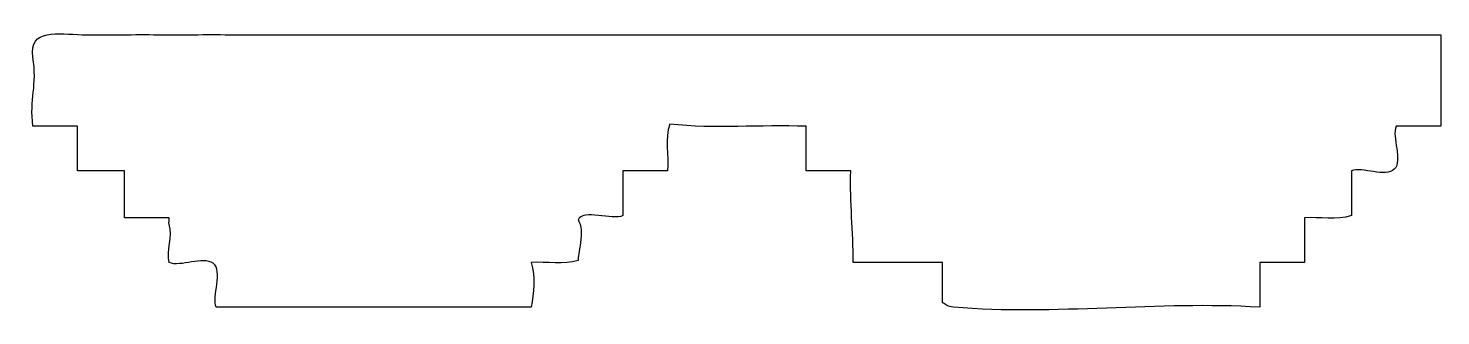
# Model space of a CAD drawing. Extents: x 1.2 to 45.1, y 54.4 to 63.3.
import ezdxf

# ---------------------------------------------------------------- set-up
doc = ezdxf.new("R2010")
doc.units = 0
doc.layers.get('0').update_dxf_attribs({"linetype": 'CONTINUOUS'})

msp = doc.modelspace()

# ---------------------------------------------------------------- linework, layer by layer
at = {"color": 7}
for points in [[(7.323766, 63.10413), (45.088083, 63.10413), (45.088083, 60.257922), (43.699689, 60.257922)], [(5.588274, 57.411714), (4.19988, 57.411714), (4.19988, 58.869528), (2.742066, 58.869528), (2.742066, 60.257922), (1.353672, 60.257922)], [(26.761282, 58.869528), (25.372888, 58.869528), (25.372888, 60.257922)], [(21.068867, 58.869528), (19.680473, 58.869528), (19.680473, 57.481134)], [(42.311295, 58.869528), (42.311295, 57.481134)], [(40.853482, 57.411714), (40.853482, 56.02332), (39.465088, 56.02332), (39.465088, 54.634926)], [(18.383714, 56.895236), (18.383714, 56.883432)], [(29.60749, 54.773766), (29.60749, 56.02332), (26.830702, 56.02332)], [(16.834268, 54.634926), (7.046088, 54.634926)]]:
    msp.add_lwpolyline(points, dxfattribs=at)
for points in [[(1.353672, 62.409933), (1.209973, 63.304753), (2.158939, 63.12218), (2.880906, 63.10413)], [(2.880906, 63.10413), (3.602872, 63.08608), (4.371345, 63.113849), (5.102336, 63.10413)], [(5.102336, 63.10413), (5.833328, 63.09441), (6.590694, 63.111072), (7.323766, 63.10413)], [(1.353672, 60.257922), (1.246072, 61.108313), (1.497372, 61.515112), (1.353672, 62.409933)], [(21.138287, 60.327342), (20.983482, 59.876114), (21.109827, 59.350602), (21.068867, 58.869528)], [(25.372888, 60.257922), (23.946314, 60.314156), (22.547506, 60.166978), (21.138287, 60.327342)], [(43.699689, 60.257922), (43.55738, 59.927484), (43.913503, 59.190941), (43.64554, 58.923677)], [(26.830702, 56.02332), (26.844587, 57.006992), (26.727962, 57.867807), (26.761282, 58.869528)], [(43.64554, 58.923677), (43.377581, 58.656405), (42.643124, 59.011147), (42.311295, 58.869528)], [(19.680473, 57.481134), (19.372945, 57.329109), (18.421199, 57.701884), (18.292079, 57.342295)], [(42.311295, 57.481134), (41.860762, 57.326329), (41.334559, 57.452678), (40.853482, 57.411714)], [(5.588274, 56.02332), (5.501499, 56.388469), (5.703509, 56.847332), (5.588274, 57.203455)], [(5.588274, 57.203455), (5.568144, 57.265934), (5.604239, 57.347854), (5.588274, 57.411714)], [(18.292079, 57.342295), (18.366359, 57.25274), (18.387878, 57.097241), (18.384409, 56.925776)], [(18.381632, 56.847332), (18.375384, 56.736957), (18.345536, 56.516894), (18.345536, 56.516894)], [(18.383714, 56.883432), (18.38302, 56.871628), (18.382326, 56.859831), (18.381632, 56.847332)], [(18.384409, 56.925776), (18.384409, 56.916057), (18.384409, 56.905642), (18.383714, 56.895236)], [(6.953758, 56.000406), (6.635819, 56.230885), (5.946478, 55.875456), (5.588274, 56.02332)], [(18.345536, 56.516894), (18.310132, 56.305863), (18.277502, 56.105926), (18.292082, 56.09274)], [(7.046088, 54.634926), (6.907248, 54.962585), (7.271702, 55.769937), (6.953758, 56.000406)], [(18.292082, 56.09274), (17.841549, 55.937935), (17.315346, 56.064284), (16.834268, 56.02332)], [(16.834268, 56.02332), (16.975192, 55.592922), (16.907853, 55.070189), (16.834268, 54.634926)], [(29.954589, 54.634926), (29.75327, 54.651586), (29.694265, 54.74253), (29.60749, 54.773766)], [(39.465088, 54.634926), (36.311351, 54.832771), (33.102771, 54.371128), (29.954589, 54.634926)]]:
    msp.add_open_spline(points, degree=3, dxfattribs=at)

doc.saveas('drawing.dxf')
